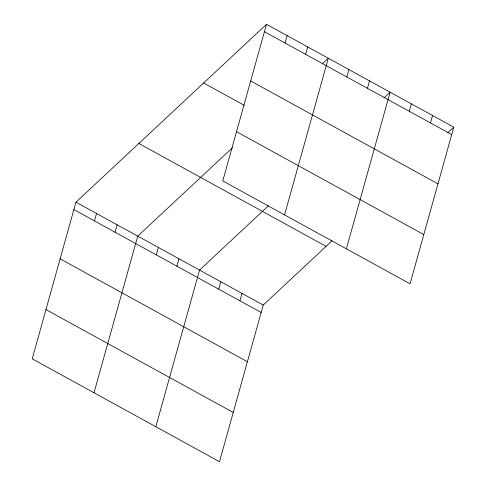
<?xml version="1.0" encoding="UTF-8"?>
<svg xmlns="http://www.w3.org/2000/svg" width="486" height="486" viewBox="0 0 486 486"><rect width="100%" height="100%" fill="white"/><g stroke="black" fill="none" stroke-linecap="round" stroke-linejoin="round"><path stroke-width="0.73" d="M266.504 24.3L222.77 180.944L410.05 283.818L453.784 127.174L266.504 24.3L75.95 202.182L32.216 358.826L219.496 461.7L263.23 305.056L332.053 240.813M94.478 220.917L96.55 213.5M115.079 232.235L117.15 224.818M94.017 392.773L137.751 236.129L232.49 147.695M156.279 254.864L158.351 247.447M176.88 266.182L178.951 258.765M155.818 426.72L199.552 270.082L268.375 205.833M285.039 43.035L287.111 35.618M218.706 289.158L220.778 281.74M305.639 54.347L307.711 46.935M239.932 300.816L242.004 293.398M284.571 214.891L328.311 58.247L322.291 63.866M346.84 76.982L348.912 69.565M367.44 88.3L369.512 80.883M346.372 248.838L390.112 92.2L384.098 97.814M409.267 111.276L411.332 103.858M430.487 122.934L432.558 115.516M447.77 132.787L453.784 127.174M264.439 31.718L451.713 134.592M250.685 80.962L437.965 183.836M203.622 83.003L244.16 105.268M236.524 131.7L423.798 234.574M138.832 143.479L326.112 246.359M75.95 202.182L263.23 305.056M73.878 209.6L261.158 312.474M60.13 258.844L247.41 361.718M45.963 309.582L233.244 412.456"/></g></svg>
